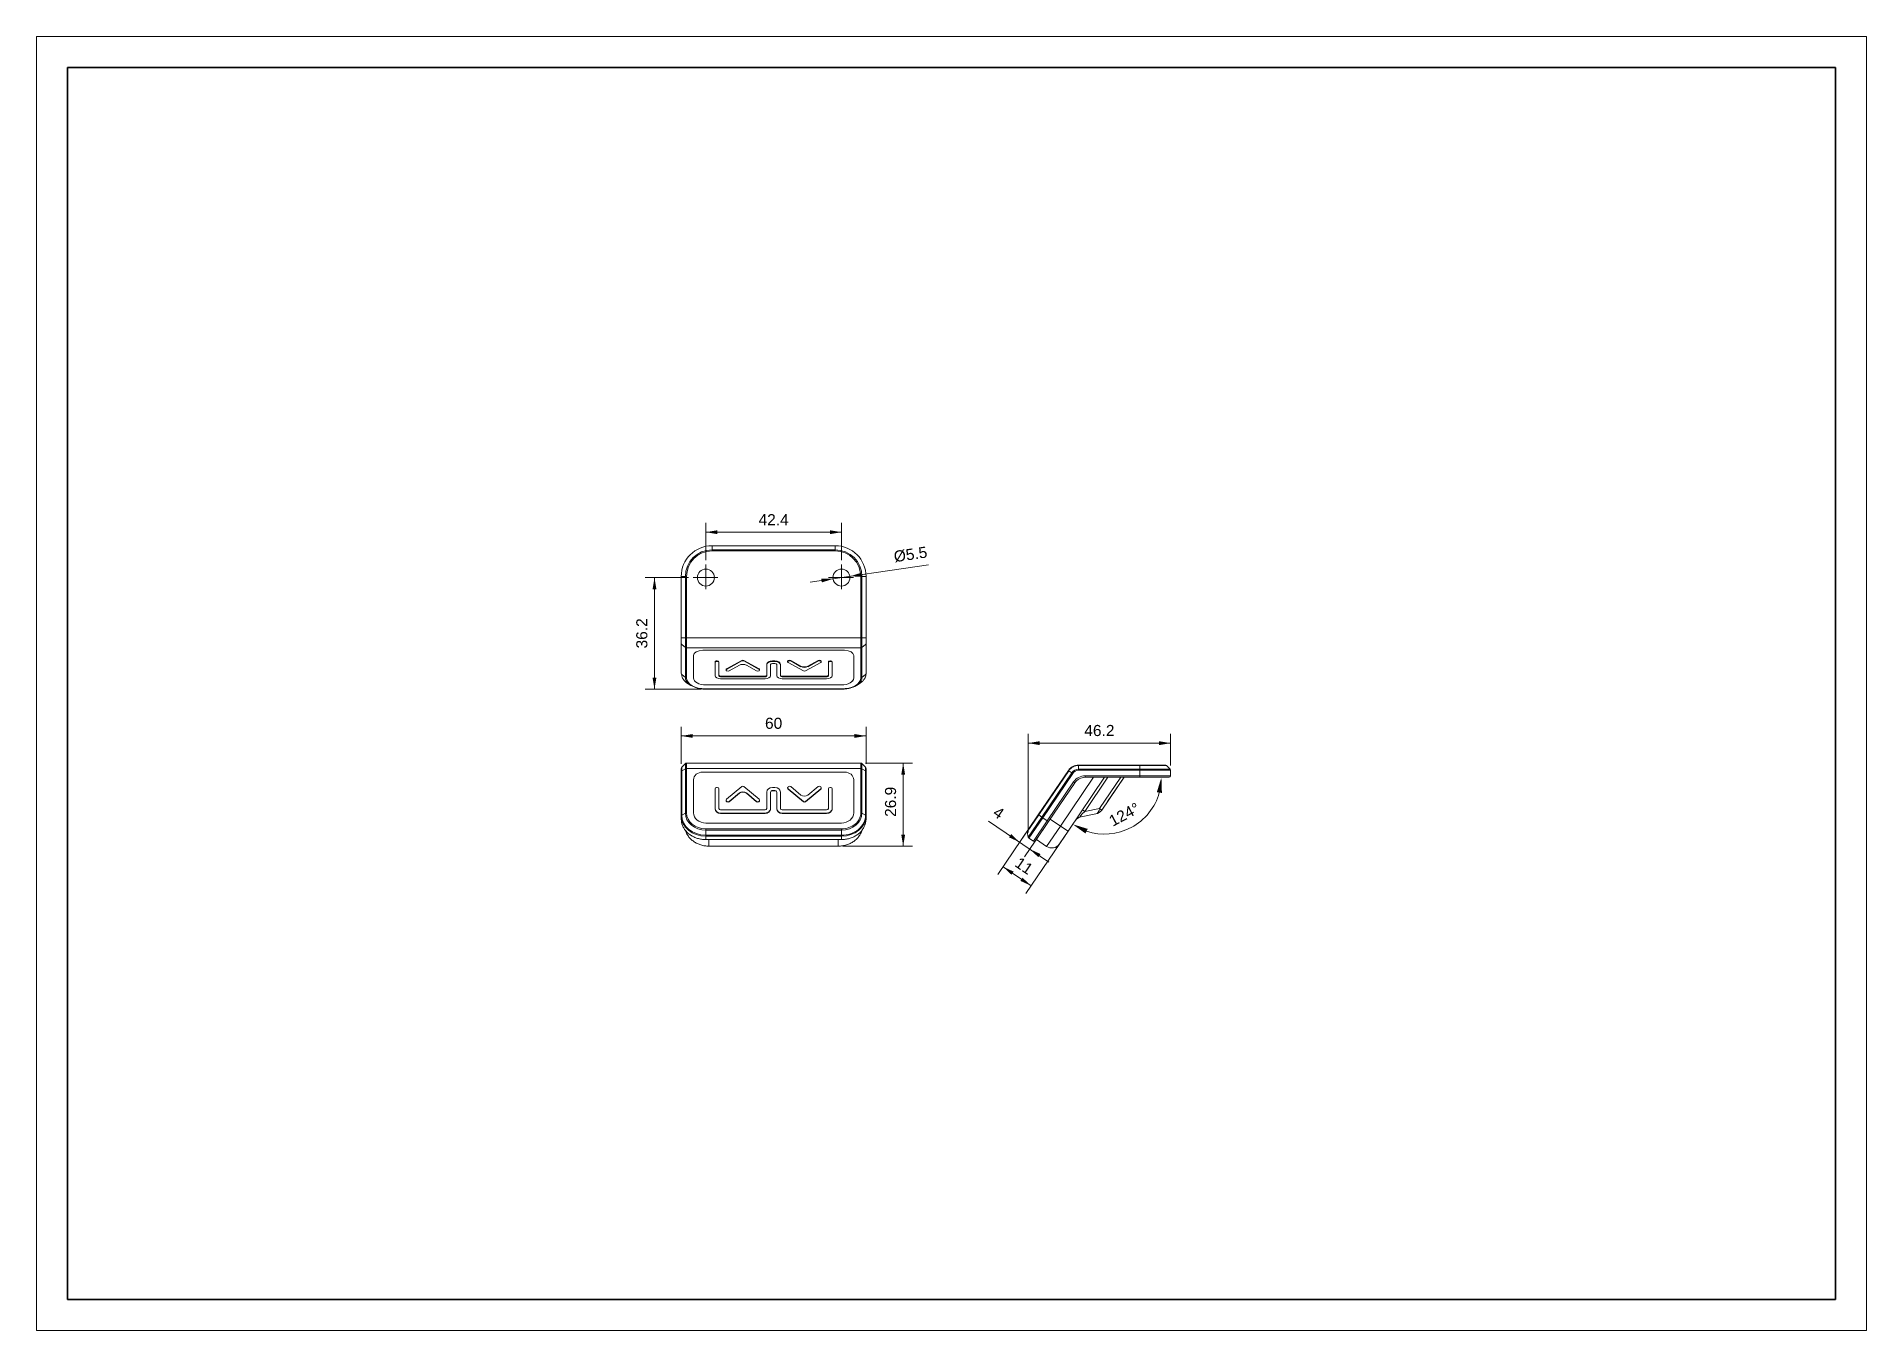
# Model space of a CAD drawing. Header units: millimetres. Extents: x -297 to 297, y -210 to 210.
import ezdxf

# ---------------------------------------------------------------- set-up
doc = ezdxf.new("R2010")
doc.units = ezdxf.units.MM
doc.layers.get('0').update_dxf_attribs({"lineweight": 20})
doc.layers.add('粗实线层', color=7, linetype='Continuous', lineweight=35)
doc.layers.add('细实线层', color=7, linetype='Continuous', lineweight=18)
doc.styles.add('标准', font='')
doc.styles.get('标准').set_extended_font_data('arial')
doc.dimstyles.new('标准', dxfattribs={"dimscale": 1.5, "dimtxt": 2.4, "dimasz": 2.5, "dimexe": 2, "dimexo": 1, "dimgap": 1.5, "dimtad": 1, "dimdec": 1, "dimdsep": 46, "dimtxsty": '标准', "dimcen": 2.5, "dimdle": 5, "dimclre": 256, "dimclrt": 7, "dimadec": 0, "dimazin": 0, "dimtfac": 0.714286, "dimtdec": 1, "dimtmove": 0, "dimatfit": 3, "dimfxl": 0, "dimtolj": 1, "dimarcsym": 0})
doc.dimstyles.new('标准$0', dxfattribs={"dimscale": 1.5, "dimtxt": 2.4, "dimasz": 2.5, "dimexe": 2, "dimexo": 1, "dimgap": 1.5, "dimtad": 1, "dimdec": 1, "dimdsep": 46, "dimtxsty": '标准', "dimcen": 2.5, "dimdle": 5, "dimclre": 256, "dimclrt": 7, "dimadec": 0, "dimazin": 0, "dimtfac": 0.714286, "dimtdec": 1, "dimtmove": 0, "dimatfit": 3, "dimfxl": 0, "dimtolj": 1, "dimarcsym": 0})

# ---------------------------------------------------------------- blocks, each defined once
blk = doc.blocks.new('*X4')
at = {"linetype": 'Continuous'}
for points in [[(-15.68, -25.86), (-16.31, -29.61), (-15.06, -29.61)], [(-15.68, -52.8), (-16.31, -49.05), (-15.06, -49.05)]]:
    blk.add_hatch(color=0, dxfattribs=at).paths.add_polyline_path(points, flags=0)
for p, q in [((-27.94, -25.86), (-12.68, -25.86)), ((-35.24, -52.8), (-12.68, -52.8))]:
    blk.add_line(p, q, dxfattribs=at)
at = {"color": 0, "linetype": 'Continuous'}
blk.add_line((-15.68, -52.8), (-15.68, -25.86), dxfattribs=at)
at = {"color": 7, "insert": (-19.77, -38.42), "char_height": 3.6, "width": 18.8341, "attachment_point": 5, "rotation": 90, "style": '标准'}
blk.add_mtext('26.9', dxfattribs=at)
blk = doc.blocks.new('*X5')
at = {"linetype": 'Continuous'}
for points in [[(-87.74, -17.03), (-83.99, -16.4), (-83.99, -17.65)], [(-27.74, -17.03), (-31.49, -16.4), (-31.49, -17.65)]]:
    blk.add_hatch(color=0, dxfattribs=at).paths.add_polyline_path(points, flags=0)
for p, q in [((-87.74, -26.07), (-87.74, -14.03)), ((-27.74, -26.07), (-27.74, -14.03))]:
    blk.add_line(p, q, dxfattribs=at)
at = {"color": 0, "linetype": 'Continuous'}
blk.add_line((-87.74, -17.03), (-27.74, -17.03), dxfattribs=at)
at = {"color": 7, "insert": (-57.74, -12.94), "char_height": 3.6, "width": 10.3226, "attachment_point": 5, "style": '标准'}
blk.add_mtext('60', dxfattribs=at)
blk = doc.blocks.new('*X6')
at = {"linetype": 'Continuous'}
for points in [[(22.13, -51.52), (18.67, -49.93), (19.37, -48.9)], [(25.44, -53.77), (28.19, -56.39), (28.89, -55.36)]]:
    blk.add_hatch(color=0, dxfattribs=at).paths.add_polyline_path(points, flags=0)
at = {"color": 0, "linetype": 'Continuous'}
blk.add_line((31.64, -57.98), (12, -44.65), dxfattribs=at)
at = {"linetype": 'Continuous'}
for p, q in [((27.34, -43.84), (20.44, -54)), ((30.65, -46.08), (23.75, -56.25))]:
    blk.add_line(p, q, dxfattribs=at)
at = {"color": 7, "insert": (15.3, -41.99), "char_height": 3.6, "width": 7.2, "attachment_point": 5, "rotation": 325.8328, "style": '标准'}
blk.add_mtext('4', dxfattribs=at)
blk = doc.blocks.new('*X7')
at = {"linetype": 'Continuous'}
for points in [[(24.89, -19.36), (28.64, -19.99), (28.64, -18.74)], [(71.14, -19.36), (67.39, -19.99), (67.39, -18.74)]]:
    blk.add_hatch(color=0, dxfattribs=at).paths.add_polyline_path(points, flags=0)
for p, q in [((24.89, -48.35), (24.89, -16.36)), ((71.14, -26.67), (71.14, -16.36))]:
    blk.add_line(p, q, dxfattribs=at)
at = {"color": 0, "linetype": 'Continuous'}
blk.add_line((71.14, -19.36), (24.89, -19.36), dxfattribs=at)
at = {"color": 7, "insert": (48.01, -15.28), "char_height": 3.6, "width": 18.911, "attachment_point": 5, "style": '标准'}
blk.add_mtext('46.2', dxfattribs=at)
blk = doc.blocks.new('*X8')
at = {"linetype": 'Continuous'}
for points in [[(16.72, -59.48), (19.48, -62.1), (20.18, -61.07)], [(25.82, -65.66), (22.37, -64.07), (23.07, -63.04)]]:
    blk.add_hatch(color=0, dxfattribs=at).paths.add_polyline_path(points, flags=0)
for p, q in [((27.9, -43.01), (15.04, -61.96)), ((37, -49.19), (24.14, -68.14))]:
    blk.add_line(p, q, dxfattribs=at)
at = {"color": 0, "linetype": 'Continuous'}
blk.add_line((25.82, -65.66), (16.72, -59.48), dxfattribs=at)
at = {"color": 7, "insert": (23.55, -59.21), "char_height": 3.6, "width": 8.2427, "attachment_point": 5, "rotation": 325.8328, "style": '标准'}
blk.add_mtext('11', dxfattribs=at)
blk = doc.blocks.new('*X9')
at = {"linetype": 'Continuous'}
for points in [[(-79.74, 49.12), (-75.99, 49.74), (-75.99, 48.49)], [(-35.74, 49.12), (-39.49, 49.74), (-39.49, 48.49)]]:
    blk.add_hatch(color=0, dxfattribs=at).paths.add_polyline_path(points, flags=0)
for p, q in [((-79.74, 40.08), (-79.74, 52.12)), ((-35.74, 40.08), (-35.74, 52.12))]:
    blk.add_line(p, q, dxfattribs=at)
at = {"color": 0, "linetype": 'Continuous'}
blk.add_line((-79.74, 49.12), (-35.74, 49.12), dxfattribs=at)
at = {"color": 7, "insert": (-57.74, 53.17), "char_height": 3.6, "width": 18.9549, "attachment_point": 5, "style": '标准'}
blk.add_mtext('42.4', dxfattribs=at)
blk = doc.blocks.new('*X10')
at = {"linetype": 'Continuous'}
for points in [[(-33.01, 34.77), (-29.21, 34.69), (-29.39, 35.93)], [(-38.46, 33.97), (-42.08, 32.81), (-42.26, 34.05)]]:
    blk.add_hatch(color=0, dxfattribs=at).paths.add_polyline_path(points, flags=0)
at = {"color": 0, "linetype": 'Continuous'}
blk.add_line((-7.5, 38.5), (-45.88, 32.89), dxfattribs=at)
at = {"color": 7, "insert": (-13.3, 41.88), "char_height": 3.6, "width": 21.0018, "attachment_point": 5, "rotation": 8.31656, "style": '标准'}
blk.add_mtext('%%C5.5', dxfattribs=at)
blk = doc.blocks.new('*X11')
at = {"linetype": 'Continuous'}
for points in [[(-96.42, 34.37), (-95.79, 30.62), (-97.04, 30.62)], [(-96.42, -1.83), (-95.79, 1.92), (-97.04, 1.92)]]:
    blk.add_hatch(color=0, dxfattribs=at).paths.add_polyline_path(points, flags=0)
for p, q in [((-85.39, 34.37), (-99.42, 34.37)), ((-81.24, -1.83), (-99.42, -1.83))]:
    blk.add_line(p, q, dxfattribs=at)
at = {"color": 0, "linetype": 'Continuous'}
blk.add_line((-96.42, 34.37), (-96.42, -1.83), dxfattribs=at)
at = {"color": 7, "insert": (-100.51, 16.27), "char_height": 3.6, "width": 18.6146, "attachment_point": 5, "rotation": 90, "style": '标准'}
blk.add_mtext('36.2', dxfattribs=at)
blk = doc.blocks.new('$CAXA_FRAME_13B17AC1$')
at = {"layer": '粗实线层'}
for p, q in [((-287, 200), (-287, -200)), ((287, 200), (-287, 200)), ((287, -200), (287, 200)), ((-287, -200), (287, -200))]:
    blk.add_line(p, q, dxfattribs=at)
at = {"layer": '细实线层'}
for p, q in [((297, 210), (-297, 210)), ((-297, 210), (-297, -210)), ((297, -210), (297, 210)), ((-297, -210), (297, -210))]:
    blk.add_line(p, q, dxfattribs=at)

msp = doc.modelspace()

# ---------------------------------------------------------------- hatches: boundary and pattern name
for points in [[(66.65, -35.3), (68.3, -35.53), (68.15, -30.46)], [(43.47, -48.68), (44.21, -47.19), (39.36, -45.71)]]:
    msp.add_hatch(color=7).paths.add_polyline_path(points, flags=0)

# ---------------------------------------------------------------- linework, layer by layer
at = {"color": 7}
for p, q in [((-77.74, 44.59), (-77.74, 44.74)), ((-77.74, 44.74), (-37.74, 44.74)), ((-77.74, 43.39), (-77.74, 44.59)), ((-77.74, 43.39), (-77.74, 43.03)), ((-77.74, 43.39), (-37.74, 43.39)), ((-37.74, 43.03), (-77.74, 43.03)), ((-37.74, 44.59), (-37.74, 44.74)), ((-37.74, 43.39), (-37.74, 44.59)), ((-37.74, 43.39), (-37.74, 43.03)), ((-87.74, 34.74), (-87.59, 34.74)), ((-87.74, 14.86), (-87.74, 34.74)), ((-86.38, 34.74), (-87.59, 34.74)), ((-86.38, 14.86), (-86.38, 34.74)), ((-86.38, 34.74), (-86.03, 34.74)), ((-86.03, 34.74), (-86.03, 14.86)), ((-29.44, 14.86), (-29.44, 34.74)), ((-29.44, 34.74), (-29.09, 34.74)), ((-29.09, 34.74), (-29.09, 14.86)), ((-29.09, 34.74), (-27.88, 34.74)), ((-27.88, 34.74), (-27.74, 34.74)), ((-27.74, 34.74), (-27.74, 14.86)), ((-87.74, 12.96), (-87.74, 14.86)), ((-87.74, 14.86), (-87.59, 14.86)), ((-87.74, 3.2), (-87.74, 12.96)), ((-86.38, 14.86), (-87.59, 14.86)), ((-87.59, 12.67), (-86.38, 11.67)), ((-86.38, 14.86), (-86.03, 14.86)), ((-86.38, 11.67), (-86.38, 14.86)), ((-86.03, 14.86), (-29.44, 14.86)), ((-86.03, 14.86), (-86.03, 11.55)), ((-29.44, 11.55), (-29.44, 14.86)), ((-29.44, 14.86), (-29.09, 14.86)), ((-29.09, 14.86), (-29.09, 11.67)), ((-29.09, 14.86), (-27.88, 14.86)), ((-27.88, 12.67), (-29.09, 11.67)), ((-27.88, 14.86), (-27.74, 14.86)), ((-27.74, 14.86), (-27.74, 12.96)), ((-27.74, 12.96), (-27.74, 3.2)), ((-86.38, 1.91), (-86.38, 11.67)), ((-29.44, 11.55), (-86.03, 11.55)), ((-86.03, 11.55), (-86.03, 1.79)), ((-83.74, 1.79), (-83.74, 9.09)), ((-83.74, 1.79), (-83.74, 9.09)), ((-80.74, 10.77), (-34.74, 10.77)), ((-80.74, 10.77), (-34.74, 10.77)), ((-76.74, 6.87), (-76.74, 7.03)), ((-76.74, 6.87), (-76.74, 2.52)), ((-76.24, 7.15), (-76.24, 7.31)), ((-76.04, 7.31), (-76.24, 7.31)), ((-76.04, 7.15), (-76.24, 7.15)), ((-76.04, 7.15), (-76.04, 7.31)), ((-75.54, 6.87), (-75.54, 7.03)), ((-75.54, 2.52), (-75.54, 6.87)), ((-68.09, 7.49), (-73.04, 4.71)), ((-68.09, 7.32), (-73.04, 4.54)), ((-68.09, 7.32), (-68.09, 7.49)), ((-67.38, 7.32), (-67.38, 7.49)), ((-62.43, 4.71), (-67.38, 7.49)), ((-62.43, 4.54), (-67.38, 7.32)), ((-59.94, 6.14), (-59.94, 6.3)), ((-59.94, 6.14), (-59.94, 2.52)), ((-58.74, 2.52), (-58.74, 6.14)), ((-58.14, 7.15), (-58.14, 7.31)), ((-57.34, 7.31), (-58.14, 7.31)), ((-57.34, 7.15), (-58.14, 7.15)), ((-58.14, 6.48), (-57.34, 6.48)), ((-57.34, 7.15), (-57.34, 7.31)), ((-56.74, 6.14), (-56.74, 2.52)), ((-55.54, 6.14), (-55.54, 6.3)), ((-55.54, 2.52), (-55.54, 6.14)), ((-53.19, 7.21), (-53.19, 7.05)), ((-53.04, 7.41), (-52.9, 7.49)), ((-53.04, 7.25), (-53.04, 7.41)), ((-53.04, 7.25), (-52.9, 7.33)), ((-48.09, 4.07), (-53.04, 6.85)), ((-52.9, 7.33), (-52.9, 7.49)), ((-52.19, 7.33), (-52.19, 7.49)), ((-52.19, 7.49), (-48.87, 5.63)), ((-52.19, 7.33), (-48.87, 5.46)), ((-42.43, 6.85), (-47.38, 4.07)), ((-46.6, 5.63), (-43.28, 7.49)), ((-46.6, 5.46), (-43.28, 7.33)), ((-43.28, 7.33), (-43.28, 7.49)), ((-42.57, 7.33), (-42.57, 7.49)), ((-42.57, 7.49), (-42.43, 7.41)), ((-42.57, 7.33), (-42.43, 7.25)), ((-42.43, 7.25), (-42.43, 7.41)), ((-42.29, 7.05), (-42.29, 7.21)), ((-39.94, 6.87), (-39.94, 7.03)), ((-39.94, 6.87), (-39.94, 2.52)), ((-39.44, 7.15), (-39.44, 7.31)), ((-39.24, 7.31), (-39.44, 7.31)), ((-39.24, 7.15), (-39.44, 7.15)), ((-39.24, 7.15), (-39.24, 7.31)), ((-38.74, 6.87), (-38.74, 7.03)), ((-38.74, 2.52), (-38.74, 6.87)), ((-31.74, 9.09), (-31.74, 1.79)), ((-31.74, 9.09), (-31.74, 1.79)), ((-29.44, 1.79), (-29.44, 11.55)), ((-29.09, 11.67), (-29.09, 1.91)), ((-87.59, 2.91), (-86.38, 1.91)), ((-74.94, 2.19), (-74.94, 2.35)), ((-60.54, 2.35), (-74.94, 2.35)), ((-60.54, 2.19), (-74.94, 2.19)), ((-74.94, 1.51), (-60.54, 1.51)), ((-73.19, 4.51), (-73.19, 4.34)), ((-73.04, 4.54), (-73.04, 4.71)), ((-73.04, 4.14), (-72.9, 4.07)), ((-72.19, 4.07), (-68.87, 5.93)), ((-66.6, 5.93), (-63.28, 4.07)), ((-62.57, 4.07), (-62.43, 4.14)), ((-62.43, 4.54), (-62.43, 4.71)), ((-62.29, 4.34), (-62.29, 4.51)), ((-60.54, 2.19), (-60.54, 2.35)), ((-54.94, 2.19), (-54.94, 2.35)), ((-40.54, 2.35), (-54.94, 2.35)), ((-40.54, 2.19), (-54.94, 2.19)), ((-54.94, 1.51), (-40.54, 1.51)), ((-48.87, 5.46), (-48.87, 5.63)), ((-46.6, 5.46), (-46.6, 5.63)), ((-40.54, 2.19), (-40.54, 2.35)), ((-27.88, 2.91), (-29.09, 1.91)), ((-85.5, -0.08), (-84.62, -0.62)), ((-35.74, -0.46), (-79.74, -0.46)), ((-35.74, -0.46), (-79.74, -0.46)), ((-79.74, -1.75), (-35.74, -1.75)), ((-79.74, -1.75), (-79.74, -1.83)), ((-79.74, -1.83), (-35.74, -1.83)), ((-35.74, -1.75), (-35.74, -1.83)), ((-30.86, -0.62), (-29.97, -0.08)), ((-87.74, -28.57), (-87.74, -27.57)), ((-86.38, -26.01), (-87.59, -27.21)), ((-87.59, -27.21), (-87.59, -28.37)), ((-87.59, -28.37), (-86.38, -27.7)), ((-86.38, -27.7), (-86.38, -26.01)), ((-86.03, -25.86), (-86.03, -27.61)), ((-86.03, -25.86), (-29.44, -25.86)), ((-29.44, -27.61), (-86.03, -27.61)), ((-80.74, -28.76), (-34.74, -28.76)), ((-80.74, -28.76), (-34.74, -28.76)), ((-29.44, -27.61), (-29.44, -25.86)), ((-29.09, -26.01), (-29.09, -27.7)), ((-29.09, -26.01), (-27.88, -27.21)), ((-27.88, -28.37), (-29.09, -27.7)), ((-27.88, -28.37), (-27.88, -27.21)), ((-27.74, -27.57), (-27.74, -28.57)), ((37.95, -28.22), (28.18, -42.6)), ((28.31, -42.68), (38.07, -28.3)), ((39.07, -28.98), (29.3, -43.36)), ((29.6, -43.56), (39.36, -29.17)), ((38.07, -28.3), (37.95, -28.22)), ((39.07, -28.98), (38.07, -28.3)), ((39.36, -29.17), (39.07, -28.98)), ((41.25, -26.61), (41.25, -26.46)), ((61.14, -26.46), (41.25, -26.46)), ((41.25, -26.61), (41.25, -27.82)), ((41.25, -26.61), (61.14, -26.61)), ((41.25, -28.17), (41.25, -27.82)), ((61.14, -27.82), (41.25, -27.82)), ((41.25, -28.17), (61.14, -28.17)), ((69.43, -26.46), (61.14, -26.46)), ((61.14, -26.61), (61.14, -26.46)), ((69.78, -26.61), (61.14, -26.61)), ((61.14, -26.61), (61.14, -27.82)), ((61.14, -28.17), (61.14, -27.82)), ((70.99, -27.82), (61.14, -27.82)), ((61.14, -28.17), (71.14, -28.17)), ((61.14, -28.17), (61.14, -29.96)), ((69.78, -26.61), (70.99, -27.82)), ((71.14, -29.96), (71.14, -28.17)), ((71.14, -28.46), (71.14, -29.96)), ((-76.74, -34.16), (-76.74, -40.56)), ((-76.04, -33.75), (-76.24, -33.75)), ((-75.54, -40.56), (-75.54, -34.16)), ((-68.09, -33.49), (-73.04, -37.58)), ((-72.19, -38.28), (-68.87, -35.53)), ((-68.87, -35.53), (-68.87, -35.65)), ((-62.43, -37.58), (-67.38, -33.49)), ((-66.6, -35.53), (-63.28, -38.28)), ((-66.6, -35.53), (-66.6, -35.65)), ((-59.94, -35.23), (-59.94, -40.56)), ((-58.74, -40.56), (-58.74, -35.23)), ((-57.34, -33.75), (-58.14, -33.75)), ((-58.14, -34.73), (-57.34, -34.73)), ((-58.14, -34.73), (-58.14, -34.84)), ((-58.14, -34.84), (-57.34, -34.84)), ((-57.34, -34.73), (-57.34, -34.84)), ((-56.74, -35.23), (-56.74, -40.56)), ((-55.54, -40.56), (-55.54, -35.23)), ((-53.19, -33.89), (-53.19, -34)), ((-53.04, -33.6), (-52.9, -33.48)), ((-48.09, -38.28), (-53.04, -34.18)), ((-53.04, -34.18), (-53.04, -34.29)), ((-48.09, -38.39), (-53.04, -34.29)), ((-52.19, -33.48), (-48.87, -36.23)), ((-42.43, -34.18), (-47.38, -38.28)), ((-42.43, -34.29), (-47.38, -38.39)), ((-46.6, -36.23), (-43.28, -33.48)), ((-42.57, -33.48), (-42.43, -33.6)), ((-42.43, -34.18), (-42.43, -34.29)), ((-42.29, -34), (-42.29, -33.89)), ((-39.94, -34.16), (-39.94, -40.56)), ((-39.24, -33.75), (-39.44, -33.75)), ((-38.74, -40.56), (-38.74, -34.16)), ((39.65, -31.93), (31.08, -44.56)), ((31.49, -44.84), (40.06, -32.22)), ((35.36, -46.26), (46.09, -30.46)), ((49.71, -30.46), (37.85, -47.95)), ((39.47, -33.09), (40.06, -32.22)), ((39.65, -31.93), (40.06, -32.22)), ((43.27, -41.52), (50.78, -30.46)), ((61.14, -29.96), (43.37, -29.96)), ((43.37, -29.96), (43.37, -30.46)), ((43.37, -30.46), (61.14, -30.46)), ((54.94, -30.46), (48.05, -40.6)), ((48.78, -41.1), (56, -30.46)), ((70.14, -30.46), (49.72, -30.46)), ((50.65, -38.35), (56, -30.46)), ((71.14, -29.96), (61.14, -29.96)), ((61.14, -29.96), (61.14, -30.46)), ((61.14, -30.46), (70.64, -30.46)), ((-76.74, -40.56), (-76.74, -40.67)), ((-60.54, -41.05), (-74.94, -41.05)), ((-73.19, -37.87), (-73.19, -37.99)), ((-73.04, -38.17), (-72.9, -38.28)), ((-73.04, -38.17), (-73.04, -38.28)), ((-73.04, -38.28), (-72.9, -38.4)), ((-72.9, -38.28), (-72.9, -38.4)), ((-72.19, -38.4), (-68.87, -35.65)), ((-72.19, -38.28), (-72.19, -38.4)), ((-66.6, -35.65), (-63.28, -38.4)), ((-63.28, -38.28), (-63.28, -38.4)), ((-62.57, -38.28), (-62.43, -38.17)), ((-62.57, -38.28), (-62.57, -38.4)), ((-62.57, -38.4), (-62.43, -38.28)), ((-62.43, -38.17), (-62.43, -38.28)), ((-62.29, -37.99), (-62.29, -37.87)), ((-58.74, -40.56), (-58.74, -40.67)), ((-56.74, -40.56), (-56.74, -40.67)), ((-40.54, -41.05), (-54.94, -41.05)), ((-48.09, -38.28), (-48.09, -38.39)), ((-47.38, -38.28), (-47.38, -38.39)), ((-38.74, -40.56), (-38.74, -40.67)), ((42.54, -41.03), (43.27, -41.52)), ((48.05, -40.6), (43.27, -41.52)), ((48.78, -41.1), (48.05, -40.6)), ((-74.94, -42.05), (-60.54, -42.05)), ((-74.94, -42.05), (-74.94, -42.16)), ((-74.94, -42.16), (-60.54, -42.16)), ((-60.54, -42.05), (-60.54, -42.16)), ((-54.94, -42.05), (-54.94, -42.16)), ((-54.94, -42.05), (-40.54, -42.05)), ((-54.94, -42.16), (-40.54, -42.16)), ((-40.54, -42.05), (-40.54, -42.16)), ((-35.74, -47.2), (-35.74, -47.58)), ((24.57, -48.18), (28.31, -42.68)), ((28.18, -42.6), (24.65, -47.8)), ((29.3, -43.36), (24.89, -49.85)), ((25.1, -50.17), (29.6, -43.56)), ((26.59, -51.18), (31.08, -44.56)), ((27.28, -51.05), (31.49, -44.84)), ((28.31, -42.68), (28.18, -42.6)), ((29.3, -43.36), (28.31, -42.68)), ((29.6, -43.56), (29.3, -43.36)), ((31.08, -44.56), (29.6, -43.56)), ((30.87, -52.88), (35.36, -46.26)), ((31.08, -44.56), (31.49, -44.84)), ((32.06, -44.02), (35.36, -46.26)), ((37.85, -47.95), (35.36, -46.26)), ((42.08, -43.27), (46.86, -42.36)), ((-36.74, -52.28), (-36.74, -50.66)), ((-36.74, -52.28), (-36.74, -52.8)), ((-35.74, -49.25), (-35.74, -47.58)), ((-35.74, -49.57), (-35.74, -49.25)), ((-35.74, -50.58), (-35.74, -49.57)), ((-35.74, -50.66), (-35.74, -50.58)), ((24.89, -49.85), (24.57, -48.18)), ((25.1, -50.17), (26.59, -51.18)), ((30.87, -52.88), (27.56, -50.63)), ((35.04, -52.08), (37.85, -47.95))]:
    msp.add_line(p, q, dxfattribs=at)
at = {"color": 7, "ltscale": 0.2}
for p, q in [((-79.74, 30.64), (-79.74, 38.58)), ((-35.74, 30.64), (-35.74, 38.58)), ((-83.89, 34.37), (-75.82, 34.37)), ((-39.89, 34.37), (-31.82, 34.37))]:
    msp.add_line(p, q, dxfattribs=at)
at = {"color": 7, "ltscale": 0.5}
for p, q in [((-87.74, -42.95), (-87.74, -28.57)), ((-87.59, -28.37), (-87.59, -42.75)), ((-86.38, -42.08), (-86.38, -27.7)), ((-86.03, -27.61), (-86.03, -41.99)), ((-29.44, -41.99), (-29.44, -27.61)), ((-29.09, -27.7), (-29.09, -42.08)), ((-27.88, -42.75), (-27.88, -28.37)), ((-27.74, -28.57), (-27.74, -42.95)), ((-83.74, -41.99), (-83.74, -31.24)), ((-83.74, -41.99), (-83.74, -31.24)), ((-31.74, -31.24), (-31.74, -41.99)), ((-31.74, -31.24), (-31.74, -41.99)), ((-87.74, -43.96), (-87.74, -42.95)), ((-87.59, -42.75), (-86.38, -42.08)), ((-35.74, -45.3), (-79.74, -45.3)), ((-35.74, -45.3), (-79.74, -45.3)), ((-79.74, -47.2), (-35.74, -47.2)), ((-79.74, -47.2), (-79.74, -47.58)), ((-27.88, -42.75), (-29.09, -42.08)), ((-27.74, -42.95), (-27.74, -43.96)), ((-35.74, -47.58), (-79.74, -47.58)), ((-79.74, -49.25), (-79.74, -47.58)), ((-79.74, -49.25), (-35.74, -49.25)), ((-79.74, -49.57), (-79.74, -49.25)), ((-35.74, -49.57), (-79.74, -49.57)), ((-79.74, -49.57), (-79.74, -50.58)), ((-79.74, -50.66), (-79.74, -50.58)), ((-79.74, -50.66), (-35.74, -50.66)), ((-78.74, -52.28), (-78.74, -50.66)), ((-78.74, -52.28), (-78.74, -52.8)), ((-78.74, -52.8), (-36.74, -52.8))]:
    msp.add_line(p, q, dxfattribs=at)
at = {"color": 7}
for centre in [(-79.74, 34.37), (-35.74, 34.37)]:
    msp.add_circle(centre, 2.75, dxfattribs=at)
for centre, radius, start, end in [((-77.74, 34.74), 10, 90, 180), ((-77.74, 34.74), 8.65, 90, 180), ((-77.74, 34.74), 8.29, 90, 180), ((-37.74, 34.74), 10, 0, 90), ((-37.74, 34.74), 8.65, 0, 90), ((-37.74, 34.74), 8.29, 0, 90), ((-87.24, -27.57), 0.5, 135, 180), ((-86.03, -26.36), 0.5, 90, 135), ((-29.44, -26.36), 0.5, 45, 90), ((-28.24, -27.57), 0.5, 0, 45), ((41.25, -30.46), 4, 90, 145.8328), ((41.25, -30.46), 3.85, 90, 145.8328), ((41.25, -30.46), 2.65, 90, 145.8328), ((41.25, -30.46), 2.29, 90, 145.8328), ((69.43, -26.96), 0.5, 45, 90), ((70.64, -28.17), 0.5, 360, 45), ((43.37, -34.46), 4.5, 90, 145.8328), ((43.37, -34.46), 4, 90, 145.8328), ((70.64, -29.96), 0.5, 270, 0), ((46.3, -39.41), 3, 280.8328, 325.8328), ((42.64, -46.22), 3, 100.8328, 145.8328), ((25.06, -48.08), 0.5, 145.8328, 190.8328), ((25.38, -49.76), 0.5, 190.8328, 235.8328), ((26.87, -50.77), 0.5, 235.8328, 325.8328), ((32.56, -50.4), 3, 235.8328, 325.8328)]:
    msp.add_arc(centre, radius, start, end, dxfattribs=at)
at = {"color": 7, "linetype": 'Continuous', "lineweight": 15}
msp.add_arc((49.71, -30.46), 18.43, 251.42142, 344.41138, dxfattribs=at)
at = {"color": 7}
for centre, major_axis, ratio, start_param, end_param in [((-87.24, 12.96), (-0.5, 0), 0.827402, 0, 0.785398), ((-28.24, 12.96), (-0.5, 0), 0.827402, 2.356194, 3.141593), ((-86.03, 11.96), (-0.5, 0), 0.827402, 0.785398, 1.570796), ((-80.74, 9.09), (-3, 0), 0.56161, 4.712389, 6.283185), ((-80.74, 9.09), (-3, 0), 0.56161, 4.712389, 6.283185), ((-76.24, 7.03), (0.5, 0), 0.56161, 1.570796, 3.141593), ((-76.24, 6.87), (0.5, 0), 0.56161, 1.570796, 3.141593), ((-76.04, 7.03), (0.5, 0), 0.56161, 0, 1.570796), ((-76.04, 6.87), (0.5, 0), 0.56161, 0, 1.570796), ((-67.74, 5.3), (-1.6, 0), 0.56161, 3.926991, 5.497787), ((-67.74, 7.29), (0.5, 0), 0.56161, 0.785398, 2.356194), ((-67.74, 7.12), (0.5, 0), 0.56161, 0.785398, 2.356194), ((-58.14, 6.3), (1.8, 0), 0.56161, 1.570796, 3.141593), ((-58.14, 6.14), (1.8, 0), 0.56161, 1.570796, 3.141593), ((-58.14, 6.14), (-0.6, 0), 0.56161, 4.712389, 6.283185), ((-57.34, 6.3), (1.8, 0), 0.56161, 0, 1.570796), ((-57.34, 6.14), (1.8, 0), 0.56161, 0, 1.570796), ((-57.34, 6.14), (-0.6, 0), 0.56161, 3.141593, 4.712389), ((-52.69, 7.21), (-0.5, 0), 0.56161, 5.497787, 6.283185), ((-52.69, 7.05), (-0.5, 0), 0.56161, 5.497787, 7.068583), ((-52.54, 7.29), (-0.5, 0), 0.56161, 3.926991, 5.497787), ((-52.54, 7.13), (-0.5, 0), 0.56161, 3.926991, 5.497787), ((-42.93, 7.29), (-0.5, 0), 0.56161, 3.926991, 5.497787), ((-42.93, 7.13), (-0.5, 0), 0.56161, 3.926991, 5.497787), ((-42.79, 7.21), (-0.5, 0), 0.56161, 3.141594, 3.926991), ((-42.79, 7.05), (-0.5, 0), 0.56161, 2.356194, 3.926991), ((-39.44, 7.03), (0.5, 0), 0.56161, 1.570796, 3.141593), ((-39.44, 6.87), (0.5, 0), 0.56161, 1.570796, 3.141593), ((-39.24, 7.03), (0.5, 0), 0.56161, 0, 1.570796), ((-39.24, 6.87), (0.5, 0), 0.56161, 0, 1.570796), ((-34.74, 9.09), (-3, 0), 0.56161, 3.141593, 4.712389), ((-34.74, 9.09), (-3, 0), 0.56161, 3.141593, 4.712389), ((-29.44, 11.96), (-0.5, 0), 0.827402, 1.570796, 2.356194), ((-87.24, 3.2), (-0.5, 0), 0.827402, 0, 0.785398), ((-79.74, 2.91), (7.85, 0), 0.56161, 3.141593, 3.887672), ((-86.03, 2.2), (-0.5, 0), 0.827402, 0.785398, 1.570796), ((-79.74, 1.91), (-6.65, 0), 0.56161, 0, 1.137404), ((-79.74, 1.79), (6.29, 0), 0.56161, 3.141593, 4.712389), ((-79.74, 1.79), (-4, 0), 0.56161, 0, 1.570796), ((-79.74, 1.79), (4, 0), 0.56161, 3.141593, 4.712389), ((-74.94, 2.52), (1.8, 0), 0.56161, 3.141593, 4.712389), ((-74.94, 2.69), (-0.6, 0), 0.56161, 0, 1.570796), ((-74.94, 2.52), (-0.6, 0), 0.56161, 0, 1.570796), ((-72.69, 4.34), (0.5, 0), 0.56161, 2.356194, 3.926991), ((-72.69, 4.51), (0.5, 0), 0.56161, 2.356194, 3.141591), ((-72.54, 4.26), (0.5, 0), 0.56161, 3.926991, 5.497787), ((-62.93, 4.26), (0.5, 0), 0.56161, 3.926991, 5.497787), ((-62.79, 4.51), (0.5, 0), 0.56161, 0, 0.785398), ((-62.79, 4.34), (0.5, 0), 0.56161, 5.497787, 7.068583), ((-60.54, 2.69), (-0.6, 0), 0.56161, 1.570796, 3.141593), ((-60.54, 2.52), (-0.6, 0), 0.56161, 1.570796, 3.141593), ((-60.54, 2.52), (1.8, 0), 0.56161, 4.712389, 6.283185), ((-54.94, 2.52), (1.8, 0), 0.56161, 3.141593, 4.712389), ((-54.94, 2.69), (-0.6, 0), 0.56161, 0, 1.570796), ((-54.94, 2.52), (-0.6, 0), 0.56161, 0, 1.570796), ((-47.74, 6.26), (1.6, 0), 0.56161, 3.926991, 5.497787), ((-47.74, 6.1), (1.6, 0), 0.56161, 3.926991, 5.497787), ((-47.74, 4.27), (-0.5, 0), 0.56161, 0.785398, 2.356194), ((-40.54, 2.69), (-0.6, 0), 0.56161, 1.570796, 3.141593), ((-40.54, 2.52), (-0.6, 0), 0.56161, 1.570796, 3.141593), ((-40.54, 2.52), (1.8, 0), 0.56161, 4.712389, 6.283185), ((-35.74, 1.79), (-4, 0), 0.56161, 1.570796, 3.141593), ((-35.74, 1.79), (4, 0), 0.56161, 4.712389, 6.283185), ((-35.74, 1.79), (6.29, 0), 0.56161, 4.712389, 6.283185), ((-35.74, 1.91), (-6.65, 0), 0.56161, 2.04579, 3.141593), ((-35.74, 2.91), (7.85, 0), 0.56161, 5.537106, 5.672655), ((-29.44, 2.2), (-0.5, 0), 0.827402, 1.570796, 2.356194), ((-28.24, 3.2), (-0.5, 0), 0.827402, 2.356194, 3.141593), ((-87.24, -28.57), (-0.5, 0), 0.56161, 5.497787, 6.283185), ((-86.03, -27.89), (-0.5, 0), 0.56161, 4.712389, 5.497787), ((-80.74, -31.24), (3, 0), 0.827402, 1.570796, 3.141593), ((-80.74, -31.24), (3, 0), 0.827402, 1.570796, 3.141593), ((-34.74, -31.24), (3, 0), 0.827402, 0, 1.570796), ((-34.74, -31.24), (3, 0), 0.827402, 0, 1.570796), ((-29.44, -27.89), (-0.5, 0), 0.56161, 3.926991, 4.712389), ((-28.24, -28.57), (-0.5, 0), 0.56161, 3.141593, 3.926991), ((-76.24, -34.16), (-0.5, 0), 0.827402, 4.712389, 6.283185), ((-76.04, -34.16), (-0.5, 0), 0.827402, 3.141593, 4.712389), ((-67.74, -36.47), (1.6, 0), 0.827402, 0.785398, 2.356194), ((-67.74, -36.58), (1.6, 0), 0.827402, 0.785398, 2.356194), ((-67.74, -33.78), (-0.5, 0), 0.827402, 3.926991, 5.497787), ((-58.14, -35.23), (-1.8, 0), 0.827402, 4.712389, 6.283185), ((-58.14, -35.23), (0.6, 0), 0.827402, 1.570796, 3.141593), ((-58.14, -35.34), (0.6, 0), 0.827402, 1.570796, 3.141593), ((-57.34, -35.23), (-1.8, 0), 0.827402, 3.141593, 4.712389), ((-57.34, -35.23), (0.6, 0), 0.827402, 0, 1.570796), ((-57.34, -35.34), (0.6, 0), 0.827402, 0, 1.570796), ((-52.69, -33.89), (0.5, 0), 0.827402, 2.356194, 3.926991), ((-52.69, -34), (0.5, 0), 0.827402, 3.141592, 3.926991), ((-52.54, -33.77), (0.5, 0), 0.827402, 0.785398, 2.356194), ((-42.93, -33.77), (0.5, 0), 0.827402, 0.785398, 2.356194), ((-42.79, -33.89), (0.5, 0), 0.827402, 5.497787, 7.068583), ((-42.79, -34), (0.5, 0), 0.827402, 5.497787, 6.283185), ((-39.44, -34.16), (-0.5, 0), 0.827402, 4.712389, 6.283185), ((-39.24, -34.16), (-0.5, 0), 0.827402, 3.141593, 4.712389), ((-74.94, -40.56), (-1.8, 0), 0.827402, 0, 1.570796), ((-74.94, -40.67), (-1.8, 0), 0.827402, 0, 1.570796), ((-74.94, -40.56), (0.6, 0), 0.827402, 3.141593, 4.712389), ((-72.69, -37.87), (-0.5, 0), 0.827402, 5.497787, 7.068583), ((-72.69, -37.99), (-0.5, 0), 0.827402, 0, 0.785398), ((-72.54, -37.99), (-0.5, 0), 0.827402, 0.785398, 2.356194), ((-72.54, -38.1), (-0.5, 0), 0.827402, 0.785398, 2.356194), ((-62.93, -37.99), (-0.5, 0), 0.827402, 0.785398, 2.356194), ((-62.93, -38.1), (-0.5, 0), 0.827402, 0.785398, 2.356194), ((-62.79, -37.87), (-0.5, 0), 0.827402, 2.356194, 3.926991), ((-62.79, -37.99), (-0.5, 0), 0.827402, 2.356194, 3.141594), ((-60.54, -40.56), (0.6, 0), 0.827402, 4.712389, 6.283185), ((-60.54, -40.56), (-1.8, 0), 0.827402, 1.570796, 3.141593), ((-60.54, -40.67), (-1.8, 0), 0.827402, 1.570796, 3.141593), ((-54.94, -40.56), (-1.8, 0), 0.827402, 0, 1.570796), ((-54.94, -40.67), (-1.8, 0), 0.827402, 0, 1.570796), ((-54.94, -40.56), (0.6, 0), 0.827402, 3.141593, 4.712389), ((-47.74, -35.29), (-1.6, 0), 0.827402, 0.785398, 2.356194), ((-47.74, -37.98), (0.5, 0), 0.827402, 3.926991, 5.497787), ((-47.74, -38.1), (0.5, 0), 0.827402, 3.926991, 5.497787), ((-40.54, -40.56), (0.6, 0), 0.827402, 4.712389, 6.283185), ((-40.54, -40.56), (-1.8, 0), 0.827402, 1.570796, 3.141593), ((-40.54, -40.67), (-1.8, 0), 0.827402, 1.570796, 3.141593), ((47.41, -39.2), (-5.58, -4.04), 0.109552, 5.465756, 6.512954), ((46.3, -39.41), (-0.56, 2.95), 0.57735, 3.141593, 4.18879)]:
    msp.add_ellipse(centre, major_axis=major_axis, ratio=ratio, start_param=start_param, end_param=end_param, dxfattribs=at)
at = {"color": 7, "ltscale": 0.5}
for centre, major_axis, ratio, start_param, end_param in [((-87.24, -42.95), (-0.5, 0), 0.56161, 5.497787, 6.283185), ((-79.74, -42.95), (8, 0), 0.827402, 3.141593, 4.712389), ((-79.74, -42.75), (-7.85, 0), 0.827402, 0, 1.570796), ((-86.03, -42.27), (-0.5, 0), 0.56161, 4.712389, 5.497787), ((-79.74, -42.08), (6.65, 0), 0.827402, 3.141593, 4.712389), ((-79.74, -41.99), (-6.29, 0), 0.827402, 0, 1.570796), ((-79.74, -41.99), (4, 0), 0.827402, 3.141593, 4.712389), ((-79.74, -41.99), (-4, 0), 0.827402, 0, 1.570796), ((-35.74, -41.99), (4, 0), 0.827402, 4.712389, 6.283185), ((-35.74, -41.99), (-6.29, 0), 0.827402, 1.570796, 3.141593), ((-35.74, -41.99), (-4, 0), 0.827402, 1.570796, 3.141593), ((-35.74, -42.08), (6.65, 0), 0.827402, 4.712389, 6.283185), ((-35.74, -42.75), (-7.85, 0), 0.827402, 1.570796, 3.141593), ((-35.74, -42.95), (8, 0), 0.827402, 4.712389, 6.283185), ((-29.44, -42.27), (-0.5, 0), 0.56161, 3.926991, 4.712389), ((-28.24, -42.95), (-0.5, 0), 0.56161, 3.141593, 3.926991)]:
    msp.add_ellipse(centre, major_axis=major_axis, ratio=ratio, start_param=start_param, end_param=end_param, dxfattribs=at)
at = {"color": 7}
for points, knots in [([(-29.33, 0.36), (-29.31, 0.38), (-29.15, 0.5), (-28.89, 0.74), (-28.56, 1.08), (-28.29, 1.44), (-28.07, 1.82), (-27.9, 2.2), (-27.79, 2.59), (-27.74, 2.93), (-27.74, 3.13), (-27.74, 3.2)], [0, 0, 0, 0, 16.244093, 107.791342, 199.079433, 289.836769, 379.75447, 468.567547, 556.159567, 642.638065, 689.313138, 689.313138, 689.313138, 689.313138]), ([(-82.5, -1.49), (-82.39, -1.52), (-82.1, -1.59), (-81.61, -1.68), (-81.02, -1.77), (-80.44, -1.82), (-80.01, -1.83), (-79.78, -1.83), (-79.74, -1.83)], [0, 0, 0, 0, 160.809557, 432.415089, 703.702598, 974.760913, 1231.443439, 1288.02894, 1288.02894, 1288.02894, 1288.02894]), ([(-35.74, -1.83), (-35.63, -1.83), (-35.32, -1.83), (-34.82, -1.8), (-34.23, -1.74), (-33.65, -1.65), (-33.15, -1.54), (-32.84, -1.45), (-32.72, -1.42)], [0, 0, 0, 0, 55.297134, 159.739747, 264.248772, 368.839412, 473.55228, 544.28669, 544.28669, 544.28669, 544.28669])]:
    msp.add_open_spline(points, degree=3, knots=knots, dxfattribs=at)
at = {"color": 7, "ltscale": 0.5}
for points, knots in [([(-87.74, -43.96), (-87.6, -45.19), (-87.54, -45.45), (-87.41, -45.87), (-87.2, -46.39), (-86.94, -46.89), (-86.63, -47.37), (-86.28, -47.83), (-85.88, -48.27), (-85.44, -48.67), (-84.97, -49.05), (-84.45, -49.39), (-83.91, -49.69), (-83.34, -49.96), (-82.74, -50.18), (-82.13, -50.37), (-81.5, -50.51), (-80.86, -50.61), (-80.27, -50.66), (-79.89, -50.66), (-79.74, -50.66)], [0, 0, 0, 0, 83.326165, 282.610681, 482.109454, 681.897186, 882.020644, 1082.498194, 1283.323028, 1484.468904, 1685.896956, 1887.562295, 2089.419509, 2291.426651, 2493.547651, 2695.753399, 2898.021793, 3100.337104, 3302.688907, 3447.967964, 3447.967964, 3447.967964, 3447.967964]), ([(-35.74, -50.66), (-35.62, -50.66), (-35.29, -50.66), (-34.73, -50.62), (-34.09, -50.53), (-33.46, -50.39), (-32.84, -50.22), (-32.24, -50), (-31.66, -49.74), (-31.11, -49.44), (-30.59, -49.11), (-30.11, -48.74), (-29.66, -48.33), (-29.25, -47.9), (-28.89, -47.45), (-28.57, -46.96), (-28.3, -46.46), (-28.08, -45.95), (-27.96, -45.55), (-27.9, -45.32), (-27.74, -43.96)], [0, 0, 0, 0, 64.796373, 185.741475, 306.723505, 427.716369, 548.716077, 669.716098, 790.706457, 911.672953, 1032.596579, 1153.453318, 1274.214532, 1394.848162, 1515.320947, 1635.601701, 1755.665467, 1875.49805, 1995.100125, 2025.570097, 2025.570097, 2025.570097, 2025.570097]), ([(-86.42, -47.64), (-86.41, -47.69), (-86.33, -47.93), (-86.16, -48.34), (-85.9, -48.87), (-85.58, -49.37), (-85.23, -49.86), (-84.82, -50.31), (-84.38, -50.74), (-83.9, -51.13), (-83.38, -51.49), (-82.84, -51.8), (-82.26, -52.08), (-81.66, -52.32), (-81.04, -52.51), (-80.4, -52.65), (-79.75, -52.75), (-79.19, -52.79), (-78.85, -52.8), (-78.74, -52.8)], [0, 0, 0, 0, 53.294964, 249.629602, 446.629967, 644.510312, 843.43815, 1043.526046, 1244.827173, 1447.335862, 1650.99374, 1855.700993, 2061.331175, 2267.747117, 2474.815329, 2682.416822, 2890.453202, 3098.847918, 3211.059084, 3211.059084, 3211.059084, 3211.059084]), ([(-36.74, -52.8), (-36.6, -52.8), (-36.25, -52.79), (-35.67, -52.74), (-35.02, -52.64), (-34.38, -52.49), (-33.75, -52.29), (-33.14, -52.05), (-32.56, -51.76), (-32, -51.43), (-31.48, -51.06), (-30.99, -50.65), (-30.55, -50.21), (-30.15, -49.73), (-29.79, -49.23), (-29.48, -48.7), (-29.23, -48.17), (-29.1, -47.81), (-29.04, -47.63)], [0, 0, 0, 0, 74.822913, 196.9863, 319.285981, 441.668605, 564.092248, 686.498879, 808.811423, 930.933416, 1052.75198, 1174.144419, 1294.987987, 1415.171528, 1534.607075, 1653.239382, 1771.051913, 1879.124031, 1879.124031, 1879.124031, 1879.124031])]:
    msp.add_open_spline(points, degree=3, knots=knots, dxfattribs=at)

# ---------------------------------------------------------------- block references
at = {"layer": '粗实线层'}
msp.add_blockref('$CAXA_FRAME_13B17AC1$', (0, 0), dxfattribs=at)

# ---------------------------------------------------------------- texts
at = {"color": 7, "insert": (56.09, -42.5), "char_height": 3.6, "width": 20.2493, "attachment_point": 5, "rotation": 27.9164, "style": '标准'}
msp.add_mtext('124%%D', dxfattribs=at)

# ---------------------------------------------------------------- dimensions: what is measured, and where the dimension line sits
at = {"color": 7}
dim = msp.add_linear_dim(base=(-35.74, 49.12), p1=(-79.74, 38.58), p2=(-35.74, 38.58), text='42.4', dimstyle='标准$0', override={"dimsah": 1, "dimtzin": 0}, dxfattribs=at)
dim.commit()
dim.dimension.update_dxf_attribs({"geometry": '*X9', "text_midpoint": (-57.74, 53.17), "dimtype": 160})
dim = msp.add_diameter_dim_2p(p1=(-38.46, 33.97), p2=(-33.01, 34.77), dimstyle='标准', override={"dimpost": '%%C<>', "dimsah": 1, "dimtzin": 0}, dxfattribs=at)
dim.commit()
dim.dimension.update_dxf_attribs({"geometry": '*X10', "text_midpoint": (-12.69, 37.74), "dimtype": 163})
dim = msp.add_linear_dim(base=(-96.42, -1.83), p1=(-83.89, 34.37), p2=(-79.74, -1.83), angle=270, dimstyle='标准$0', override={"dimsah": 1, "dimtzin": 0}, dxfattribs=at)
dim.commit()
dim.dimension.update_dxf_attribs({"geometry": '*X11', "text_midpoint": (-100.51, 16.27)})
dim = msp.add_linear_dim(base=(-27.74, -17.03), p1=(-87.74, -27.57), p2=(-27.74, -27.57), dimstyle='标准$0', override={"dimsah": 1, "dimtzin": 0}, dxfattribs=at)
dim.commit()
dim.dimension.update_dxf_attribs({"geometry": '*X5', "text_midpoint": (-57.74, -12.94), "dimtype": 160})
dim = msp.add_linear_dim(base=(24.8933, -19.3649), p1=(71.1354, -28.1691), p2=(24.8933, -49.8545), dimstyle='标准$0', override={"dimsah": 1, "dimtzin": 0}, dxfattribs=at)
dim.commit()
dim.dimension.update_dxf_attribs({"geometry": '*X7', "text_midpoint": (48.0143, -15.2779)})
for base, p1, p2, angle, picture, middle in [((-15.68, -25.86), (-36.74, -52.8), (-29.44, -25.86), 90, '*X4', (-19.77, -38.42)), ((22.13, -51.52), (31.49, -44.84), (28.18, -42.6), 145.8328, '*X6', (15.3, -41.99)), ((16.72, -59.48), (37.85, -47.95), (28.75, -41.77), 145.8328, '*X8', (23.55, -59.21))]:
    dim = msp.add_linear_dim(base=base, p1=p1, p2=p2, angle=angle, dimstyle='标准$0', override={"dimsah": 1, "dimtzin": 0}, dxfattribs=at)
    dim.commit()
    dim.dimension.update_dxf_attribs({"geometry": picture, "text_midpoint": middle, "dimtype": 160})

doc.saveas('drawing.dxf')
